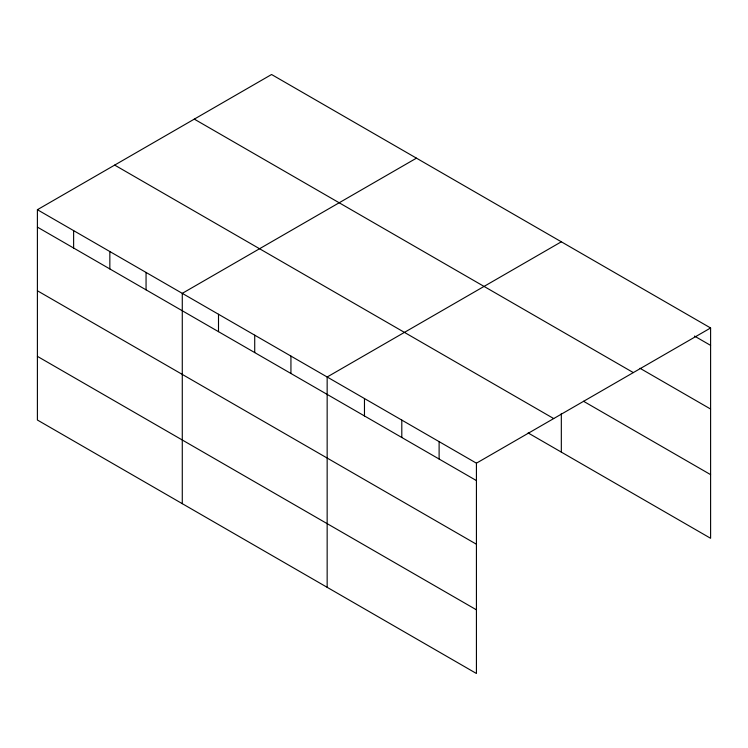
<?xml version="1.0" encoding="UTF-8"?>
<svg xmlns="http://www.w3.org/2000/svg" width="748" height="748" viewBox="0 0 748 748"><rect width="100%" height="100%" fill="white"/><g stroke="black" fill="none" stroke-linecap="round" stroke-linejoin="round"><path stroke-width="1.12" d="M37.4 209.711L476.429 463.18L476.429 673.49L37.4 420.021L37.4 209.711L271.571 74.51L710.6 327.979L710.6 538.289L528.125 432.942M416.449 158.155L182.278 293.356L182.278 503.666M561.327 241.8L327.156 377.001L327.156 587.311M476.429 463.18L710.6 327.979M694.462 336.067L710.6 345.38M639.998 368.278L710.6 409.044M194.293 119.128L633.322 372.598M583.515 401.265L710.6 474.634M114.678 165.093L553.707 418.562M37.4 227.112L476.429 480.581M37.4 290.766L476.429 544.235M37.4 356.357L476.429 609.826M561.327 413.457L561.327 452.11M439.113 441.638L439.113 459.038M401.798 420.096L401.798 437.486M364.472 398.544L364.472 415.944M290.935 356.085L290.935 373.486M254.722 335.179L254.722 352.579M218.5 314.263L218.5 331.663M146.056 272.44L146.056 289.841M109.844 251.534L109.844 268.934M73.622 230.618L73.622 248.018"/></g></svg>
